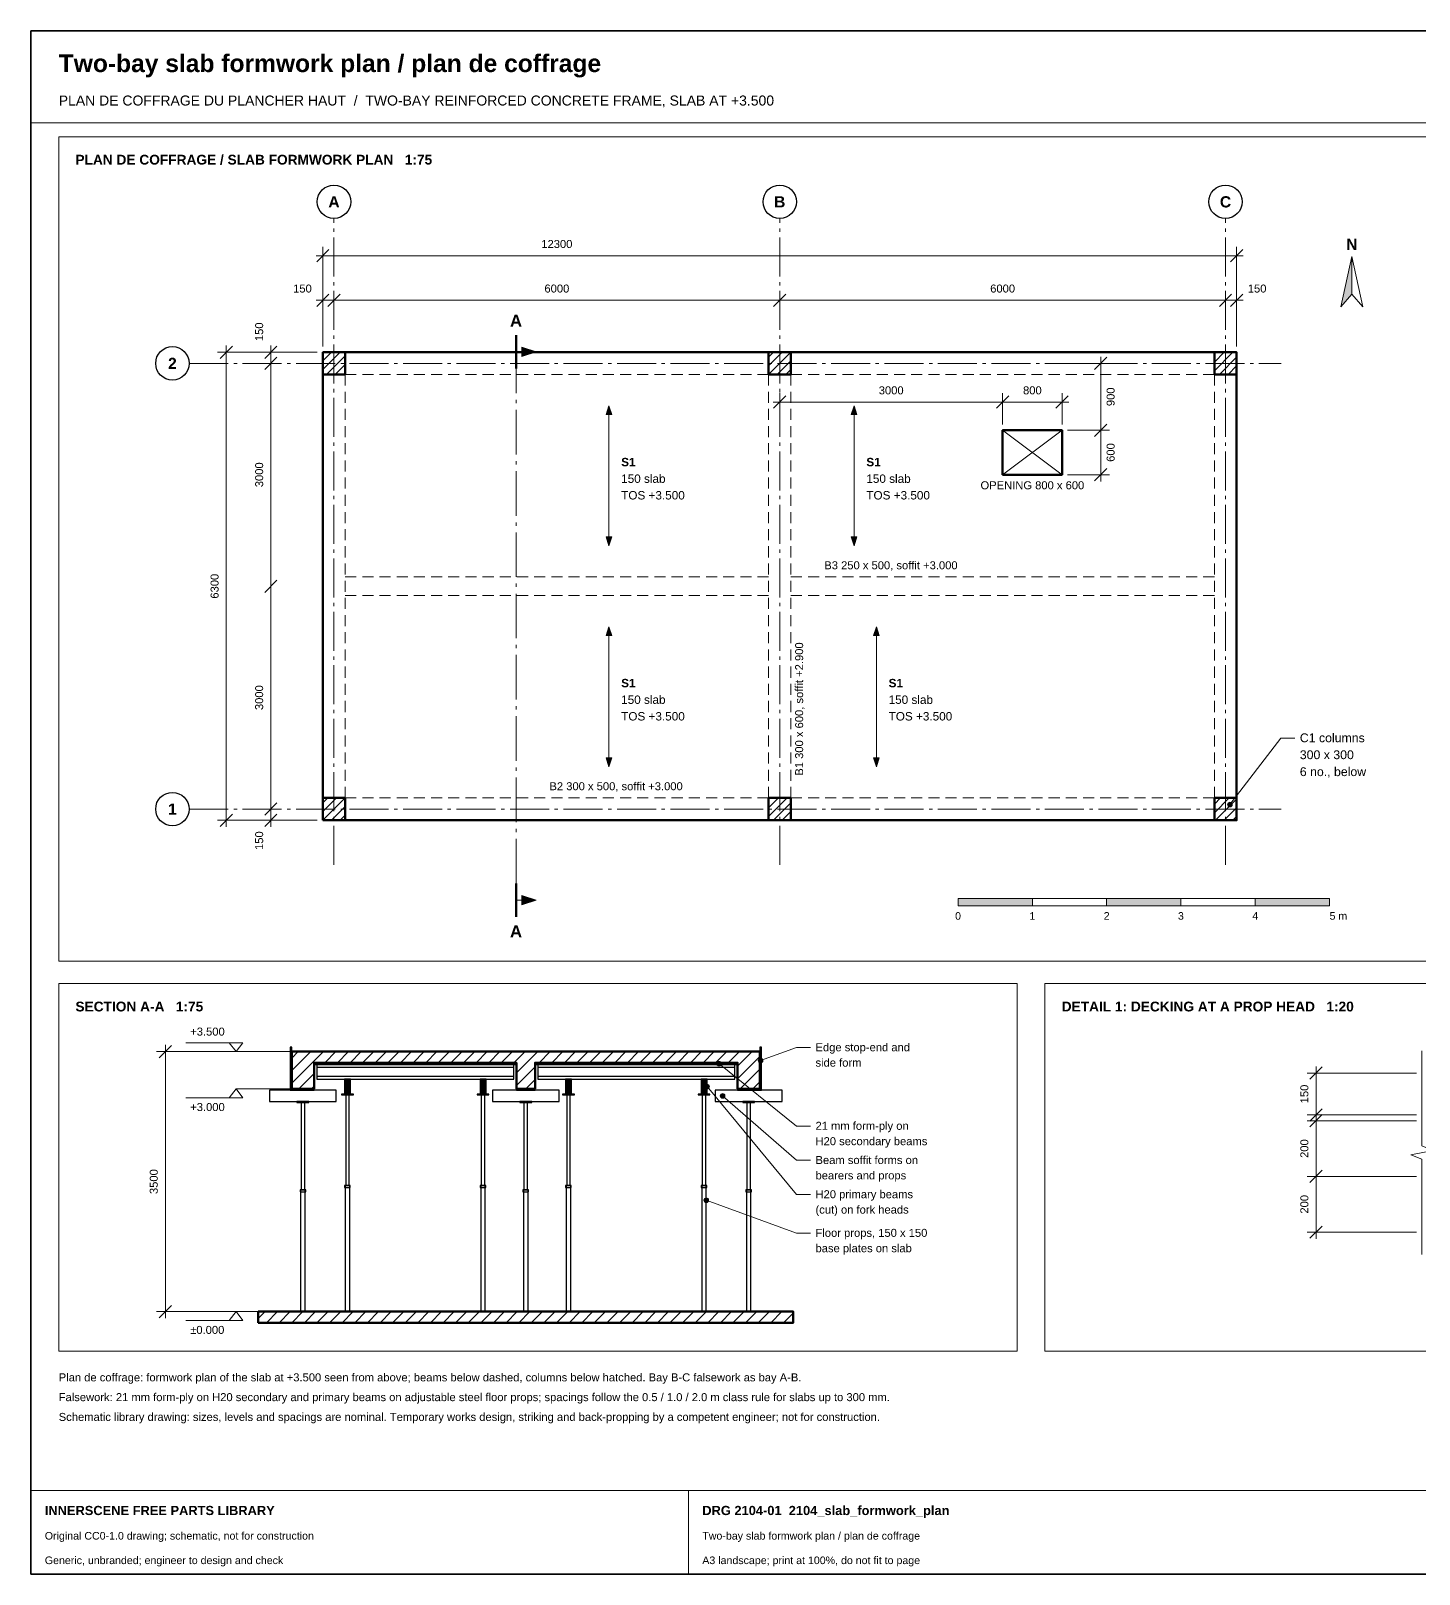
# Paper-space layout 'Layout1' of a CAD drawing. Header units: millimetres. Extents: x 10 to 410, y 10 to 287.
# Drawn here: x 10 to 259.2, y 10 to 287 of the extents above; entities that cross this region are included whole.
import ezdxf
from ezdxf.enums import TextEntityAlignment as Align

# ---------------------------------------------------------------- set-up
doc = ezdxf.new("R2010")
doc.units = ezdxf.units.MM
for name, color, linetype, lineweight, true_color in [('A-BORDER', 7, 'Continuous', 18, 0x6f8794), ('A-DIMS', 7, 'Continuous', 15, 0x46606d), ('A-TEXT', 7, 'Continuous', 15, 0x1b2a33), ('S-CONC', 7, 'Continuous', 50, 0x1f2d36), ('S-CONC-BYD', 7, 'Continuous', 18, 0x5b6b74), ('S-FORM', 7, 'Continuous', 25, 0x8a5a2e), ('S-GRID', 7, 'Continuous', 13, 0x6f8a93), ('S-HATCH', 7, 'Continuous', 9, 0x9aa5aa), ('S-HIDDEN', 7, 'Continuous', 18, 0x5b6b74), ('S-PROP', 7, 'Continuous', 25, 0x2e5a75)]:
    doc.layers.add(name, color=color, linetype=linetype, lineweight=lineweight, true_color=true_color)
doc.styles.add('STR_BOLD', font='arialbd.ttf')
doc.styles.add('STR_REGULAR', font='arial.ttf')

psp = doc.layouts.get("Layout1")

# ---------------------------------------------------------------- hatches: boundary and pattern name
at = {"layer": 'A-DIMS'}
for points in [[(247.07, 246.48), (245.09, 237.48), (247.07, 239.73)], [(100.71, 229.38), (98.11, 230.22), (98.11, 228.55)], [(113.74, 219.72), (113.22, 218.12), (114.25, 218.12)], [(157.74, 219.72), (157.22, 218.12), (158.25, 218.12)], [(113.74, 194.58), (114.25, 196.18), (113.22, 196.18)], [(157.74, 194.58), (158.25, 196.18), (157.22, 196.18)], [(113.74, 180.05), (113.22, 178.45), (114.25, 178.45)], [(161.74, 180.05), (161.22, 178.45), (162.25, 178.45)], [(113.74, 154.92), (114.25, 156.52), (113.22, 156.52)], [(161.74, 154.92), (162.25, 156.52), (161.22, 156.52)], [(100.71, 130.98), (98.11, 131.82), (98.11, 130.15)], [(176.4, 129.98), (189.74, 129.98), (189.74, 131.28), (176.4, 131.28)], [(203.07, 129.98), (216.4, 129.98), (216.4, 131.28), (203.07, 131.28)], [(229.74, 129.98), (243.07, 129.98), (243.07, 131.28), (229.74, 131.28)]]:
    psp.add_hatch(color=256, dxfattribs=at).paths.add_polyline_path(points)
h = psp.add_hatch(color=256, dxfattribs=at)
edge = h.paths.add_edge_path()
edge.add_arc((225.2, 148.12), 0.42, 0, 360)
h = psp.add_hatch(color=256, dxfattribs=at)
edge = h.paths.add_edge_path()
edge.add_arc((140.96, 102.18), 0.42, 0, 360)
h = psp.add_hatch(color=256, dxfattribs=at)
edge = h.paths.add_edge_path()
edge.add_arc((133.49, 101.64), 0.42, 0, 360)
h = psp.add_hatch(color=256, dxfattribs=at)
edge = h.paths.add_edge_path()
edge.add_arc((131.35, 97.5), 0.42, 0, 360)
h = psp.add_hatch(color=256, dxfattribs=at)
edge = h.paths.add_edge_path()
edge.add_arc((134.15, 95.84), 0.42, 0, 360)
h = psp.add_hatch(color=256, dxfattribs=at)
edge = h.paths.add_edge_path()
edge.add_arc((131.22, 77.12), 0.42, 0, 360)
at = {"layer": 'S-FORM'}
for points in [[(66.28, 96.17), (67.35, 96.17), (67.35, 98.84), (66.28, 98.84)], [(90.62, 96.17), (91.69, 96.17), (91.69, 98.84), (90.62, 98.84)], [(105.95, 96.17), (107.02, 96.17), (107.02, 98.84), (105.95, 98.84)], [(130.28, 96.17), (131.35, 96.17), (131.35, 98.84), (130.28, 98.84)]]:
    psp.add_hatch(color=256, dxfattribs=at).paths.add_polyline_path(points)

# ---------------------------------------------------------------- linework, layer by layer
at = {"layer": 'A-BORDER'}
for p, q in [((10, 270.5), (410, 270.5)), ((10, 25), (410, 25)), ((128, 10), (128, 25))]:
    psp.add_line(p, q, dxfattribs=at)
at = {"layer": 'A-BORDER', "lineweight": 35}
psp.add_lwpolyline([(10, 10), (410, 10), (410, 287), (10, 287)], close=True, dxfattribs=at)
at = {"layer": 'A-BORDER'}
for points in [[(15, 120), (267, 120), (267, 268), (15, 268)], [(15, 50), (187, 50), (187, 116), (15, 116)], [(192, 50), (405, 50), (405, 116), (192, 116)]]:
    psp.add_lwpolyline(points, close=True, dxfattribs=at)
at = {"layer": 'A-DIMS'}
for p, q in [((61.2, 246.65), (227.6, 246.65)), ((62.4, 230.32), (62.4, 248.25)), ((226.4, 230.32), (226.4, 248.25)), ((61.2, 238.65), (65.6, 238.65)), ((63.2, 238.65), (145.6, 238.65)), ((143.2, 238.65), (225.6, 238.65)), ((223.2, 238.65), (227.6, 238.65)), ((45.07, 144.12), (45.07, 230.52)), ((53.07, 226.12), (53.07, 230.52)), ((61.4, 229.32), (43.47, 229.32)), ((53.07, 186.12), (53.07, 228.52)), ((97.07, 229.38), (100.71, 229.38)), ((196.07, 227.32), (203.6, 227.32)), ((202, 214.12), (202, 228.52)), ((97.07, 221.98), (97.07, 226.38)), ((144.4, 216.32), (144.4, 221.98)), ((184.4, 216.32), (184.4, 221.98)), ((184.4, 216.32), (184.4, 221.98)), ((195.07, 216.32), (195.07, 221.98)), ((97.07, 220.18), (97.07, 220.78)), ((97.07, 210.98), (97.07, 218.98)), ((113.74, 194.58), (113.74, 219.72)), ((143.2, 220.38), (185.6, 220.38)), ((157.74, 194.58), (157.74, 219.72)), ((183.2, 220.38), (196.27, 220.38)), ((202, 206.12), (202, 216.52)), ((196.07, 215.32), (203.6, 215.32)), ((196.07, 215.32), (203.6, 215.32)), ((97.07, 209.18), (97.07, 209.78)), ((97.07, 199.98), (97.07, 207.98)), ((196.07, 207.32), (203.6, 207.32)), ((97.07, 198.18), (97.07, 198.78)), ((97.07, 188.98), (97.07, 196.98)), ((53.07, 146.12), (53.07, 188.52)), ((97.07, 187.18), (97.07, 187.78)), ((97.07, 177.98), (97.07, 185.98)), ((113.74, 154.92), (113.74, 180.05)), ((161.74, 154.92), (161.74, 180.05)), ((97.07, 176.18), (97.07, 176.78)), ((97.07, 166.98), (97.07, 174.98)), ((97.07, 165.18), (97.07, 165.78)), ((97.07, 155.98), (97.07, 163.98)), ((97.07, 154.18), (97.07, 154.78)), ((97.07, 144.98), (97.07, 152.98)), ((53.07, 144.12), (53.07, 148.52)), ((61.4, 145.32), (43.47, 145.32)), ((97.07, 143.18), (97.07, 143.78)), ((97.07, 133.98), (97.07, 141.98)), ((97.07, 130.98), (100.71, 130.98)), ((48.07, 105.38), (37.8, 105.38)), ((55.82, 103.78), (32.55, 103.78)), ((34.15, 55.92), (34.15, 104.98)), ((56.54, 103.78), (46.82, 103.78)), ((258.65, 99.93), (239.05, 99.93)), ((240.65, 91.23), (240.65, 101.13)), ((56.54, 97.12), (46.82, 97.12)), ((48.07, 95.52), (37.8, 95.52)), ((258.65, 92.43), (239.05, 92.43)), ((240.65, 80.18), (240.65, 92.58)), ((258.65, 91.38), (239.05, 91.38)), ((258.65, 81.38), (239.05, 81.38)), ((258.65, 81.38), (239.05, 81.38)), ((240.65, 70.18), (240.65, 82.58)), ((258.65, 71.38), (239.05, 71.38)), ((49.82, 57.12), (32.55, 57.12)), ((48.07, 55.52), (37.8, 55.52)), ((50.82, 57.12), (46.82, 57.12))]:
    psp.add_line(p, q, dxfattribs=at)
at = {"layer": 'A-DIMS', "lineweight": 30}
for p, q in [((61.3, 245.55), (63.5, 247.75)), ((225.3, 245.55), (227.5, 247.75)), ((61.3, 237.55), (63.5, 239.75)), ((63.3, 237.55), (65.5, 239.75)), ((63.3, 237.55), (65.5, 239.75)), ((143.3, 237.55), (145.5, 239.75)), ((143.3, 237.55), (145.5, 239.75)), ((223.3, 237.55), (225.5, 239.75)), ((223.3, 237.55), (225.5, 239.75)), ((225.3, 237.55), (227.5, 239.75)), ((43.97, 228.22), (46.17, 230.42)), ((51.97, 228.22), (54.17, 230.42)), ((51.97, 226.22), (54.17, 228.42)), ((51.97, 226.22), (54.17, 228.42)), ((200.9, 226.22), (203.1, 228.42)), ((143.3, 219.28), (145.5, 221.48)), ((183.3, 219.28), (185.5, 221.48)), ((183.3, 219.28), (185.5, 221.48)), ((193.97, 219.28), (196.17, 221.48)), ((200.9, 214.22), (203.1, 216.42)), ((200.9, 214.22), (203.1, 216.42)), ((200.9, 206.22), (203.1, 208.42)), ((51.97, 186.22), (54.17, 188.42)), ((51.97, 186.22), (54.17, 188.42)), ((51.97, 146.22), (54.17, 148.42)), ((51.97, 146.22), (54.17, 148.42)), ((43.97, 144.22), (46.17, 146.42)), ((51.97, 144.22), (54.17, 146.42)), ((33.05, 102.68), (35.25, 104.88)), ((239.55, 98.83), (241.75, 101.03)), ((239.55, 91.33), (241.75, 93.53)), ((239.55, 90.28), (241.75, 92.48)), ((239.55, 80.28), (241.75, 82.48)), ((239.55, 80.28), (241.75, 82.48)), ((239.55, 70.28), (241.75, 72.48)), ((33.05, 56.02), (35.25, 58.22))]:
    psp.add_line(p, q, dxfattribs=at)
at = {"layer": 'A-DIMS', "lineweight": 50}
for p, q in [((97.07, 232.38), (97.07, 226.38)), ((97.07, 127.98), (97.07, 133.98))]:
    psp.add_line(p, q, dxfattribs=at)
at = {"layer": 'A-DIMS'}
for points in [[(247.07, 246.48), (245.09, 237.48), (247.07, 239.73)], [(247.07, 246.48), (249.05, 237.48), (247.07, 239.73)], [(100.71, 229.38), (98.11, 230.22), (98.11, 228.55)], [(113.74, 219.72), (113.22, 218.12), (114.25, 218.12)], [(157.74, 219.72), (157.22, 218.12), (158.25, 218.12)], [(113.74, 194.58), (114.25, 196.18), (113.22, 196.18)], [(157.74, 194.58), (158.25, 196.18), (157.22, 196.18)], [(113.74, 180.05), (113.22, 178.45), (114.25, 178.45)], [(161.74, 180.05), (161.22, 178.45), (162.25, 178.45)], [(113.74, 154.92), (114.25, 156.52), (113.22, 156.52)], [(161.74, 154.92), (162.25, 156.52), (161.22, 156.52)], [(100.71, 130.98), (98.11, 131.82), (98.11, 130.15)], [(176.4, 129.98), (189.74, 129.98), (189.74, 131.28), (176.4, 131.28)], [(189.74, 129.98), (203.07, 129.98), (203.07, 131.28), (189.74, 131.28)], [(203.07, 129.98), (216.4, 129.98), (216.4, 131.28), (203.07, 131.28)], [(216.4, 129.98), (229.74, 129.98), (229.74, 131.28), (216.4, 131.28)], [(229.74, 129.98), (243.07, 129.98), (243.07, 131.28), (229.74, 131.28)], [(46.82, 103.78), (45.57, 105.38), (48.07, 105.38)], [(46.82, 97.12), (45.57, 95.52), (48.07, 95.52)], [(46.82, 57.12), (45.57, 55.52), (48.07, 55.52)]]:
    psp.add_lwpolyline(points, close=True, dxfattribs=at)
for points in [[(236.84, 160.06), (234.34, 160.06), (225.2, 148.12)], [(149.92, 104.53), (147.42, 104.53), (140.96, 102.18)], [(259.65, 67.38), (259.65, 84.46), (257.65, 85.26), (261.65, 86.06), (259.65, 86.86), (259.65, 103.93)], [(149.92, 90.43), (147.42, 90.43), (133.49, 101.64)], [(149.92, 78.15), (147.42, 78.15), (131.35, 97.5)], [(149.92, 84.29), (147.42, 84.29), (134.15, 95.84)], [(149.92, 71.22), (147.42, 71.22), (131.22, 77.12)]]:
    psp.add_lwpolyline(points, dxfattribs=at)
for centre in [(225.2, 148.12), (140.96, 102.18), (133.49, 101.64), (131.35, 97.5), (134.15, 95.84), (131.22, 77.12)]:
    psp.add_circle(centre, 0.42, dxfattribs=at)
at = {"layer": 'S-CONC'}
for points in [[(62.4, 145.32), (226.4, 145.32), (226.4, 229.32), (62.4, 229.32)], [(62.4, 225.32), (66.4, 225.32), (66.4, 229.32), (62.4, 229.32)], [(142.4, 225.32), (146.4, 225.32), (146.4, 229.32), (142.4, 229.32)], [(222.4, 225.32), (226.4, 225.32), (226.4, 229.32), (222.4, 229.32)], [(184.4, 207.32), (195.07, 207.32), (195.07, 215.32), (184.4, 215.32)], [(62.4, 145.32), (66.4, 145.32), (66.4, 149.32), (62.4, 149.32)], [(142.4, 145.32), (146.4, 145.32), (146.4, 149.32), (142.4, 149.32)], [(222.4, 145.32), (226.4, 145.32), (226.4, 149.32), (222.4, 149.32)], [(56.82, 97.12), (60.82, 97.12), (60.82, 101.78), (97.15, 101.78), (97.15, 97.12), (100.48, 97.12), (100.48, 101.78), (136.82, 101.78), (136.82, 97.12), (140.82, 97.12), (140.82, 103.78), (56.82, 103.78)], [(50.82, 55.12), (146.82, 55.12), (146.82, 57.12), (50.82, 57.12)]]:
    psp.add_lwpolyline(points, close=True, dxfattribs=at)
at = {"layer": 'S-CONC-BYD'}
for p, q in [((184.4, 207.32), (195.07, 215.32)), ((184.4, 215.32), (195.07, 207.32))]:
    psp.add_line(p, q, dxfattribs=at)
at = {"layer": 'S-FORM'}
for p, q in [((61.32, 100.97), (96.65, 100.97)), ((100.98, 100.97), (136.32, 100.97)), ((61.32, 99.37), (96.65, 99.37)), ((100.98, 99.37), (136.32, 99.37))]:
    psp.add_line(p, q, dxfattribs=at)
for points in [[(56.54, 96.84), (56.82, 96.84), (56.82, 104.58), (56.54, 104.58)], [(140.82, 96.84), (141.1, 96.84), (141.1, 104.58), (140.82, 104.58)], [(60.82, 101.5), (97.15, 101.5), (97.15, 101.78), (60.82, 101.78)], [(61.32, 98.84), (96.65, 98.84), (96.65, 101.5), (61.32, 101.5)], [(100.48, 101.5), (136.82, 101.5), (136.82, 101.78), (100.48, 101.78)], [(100.98, 98.84), (136.32, 98.84), (136.32, 101.5), (100.98, 101.5)], [(56.82, 96.84), (60.82, 96.84), (60.82, 97.12), (56.82, 97.12)], [(66.28, 96.17), (67.35, 96.17), (67.35, 98.84), (66.28, 98.84)], [(90.62, 96.17), (91.69, 96.17), (91.69, 98.84), (90.62, 98.84)], [(97.15, 96.84), (100.48, 96.84), (100.48, 97.12), (97.15, 97.12)], [(105.95, 96.17), (107.02, 96.17), (107.02, 98.84), (105.95, 98.84)], [(130.28, 96.17), (131.35, 96.17), (131.35, 98.84), (130.28, 98.84)], [(136.82, 96.84), (140.82, 96.84), (140.82, 97.12), (136.82, 97.12)], [(52.82, 94.84), (64.82, 94.84), (64.82, 96.84), (52.82, 96.84)], [(92.82, 94.84), (104.82, 94.84), (104.82, 96.84), (92.82, 96.84)], [(132.82, 94.84), (144.82, 94.84), (144.82, 96.84), (132.82, 96.84)]]:
    psp.add_lwpolyline(points, close=True, dxfattribs=at)
at = {"layer": 'S-GRID'}
for p, q in [((64.4, 252.52), (64.4, 253.32)), ((144.4, 252.52), (144.4, 253.32)), ((224.4, 252.52), (224.4, 253.32)), ((64.4, 250.92), (64.4, 251.52)), ((64.4, 242.92), (64.4, 249.92)), ((144.4, 250.92), (144.4, 251.52)), ((144.4, 242.92), (144.4, 249.92)), ((224.4, 250.92), (224.4, 251.52)), ((224.4, 242.92), (224.4, 249.92)), ((64.4, 241.32), (64.4, 241.92)), ((144.4, 241.32), (144.4, 241.92)), ((224.4, 241.32), (224.4, 241.92)), ((64.4, 233.32), (64.4, 240.32)), ((144.4, 233.32), (144.4, 240.32)), ((224.4, 233.32), (224.4, 240.32)), ((64.4, 231.72), (64.4, 232.32)), ((64.4, 223.72), (64.4, 230.72)), ((144.4, 231.72), (144.4, 232.32)), ((144.4, 223.72), (144.4, 230.72)), ((224.4, 231.72), (224.4, 232.32)), ((224.4, 223.72), (224.4, 230.72)), ((38.4, 227.32), (45.4, 227.32)), ((46.4, 227.32), (47, 227.32)), ((48, 227.32), (55, 227.32)), ((56, 227.32), (56.6, 227.32)), ((57.6, 227.32), (64.6, 227.32)), ((65.6, 227.32), (66.2, 227.32)), ((67.2, 227.32), (74.2, 227.32)), ((75.2, 227.32), (75.8, 227.32)), ((76.8, 227.32), (83.8, 227.32)), ((84.8, 227.32), (85.4, 227.32)), ((86.4, 227.32), (93.4, 227.32)), ((94.4, 227.32), (95, 227.32)), ((96, 227.32), (103, 227.32)), ((104, 227.32), (104.6, 227.32)), ((105.6, 227.32), (112.6, 227.32)), ((113.6, 227.32), (114.2, 227.32)), ((115.2, 227.32), (122.2, 227.32)), ((123.2, 227.32), (123.8, 227.32)), ((124.8, 227.32), (131.8, 227.32)), ((132.8, 227.32), (133.4, 227.32)), ((134.4, 227.32), (141.4, 227.32)), ((142.4, 227.32), (143, 227.32)), ((144, 227.32), (151, 227.32)), ((152, 227.32), (152.6, 227.32)), ((153.6, 227.32), (160.6, 227.32)), ((161.6, 227.32), (162.2, 227.32)), ((163.2, 227.32), (170.2, 227.32)), ((171.2, 227.32), (171.8, 227.32)), ((172.8, 227.32), (179.8, 227.32)), ((180.8, 227.32), (181.4, 227.32)), ((182.4, 227.32), (189.4, 227.32)), ((190.4, 227.32), (191, 227.32)), ((192, 227.32), (199, 227.32)), ((200, 227.32), (200.6, 227.32)), ((201.6, 227.32), (208.6, 227.32)), ((209.6, 227.32), (210.2, 227.32)), ((211.2, 227.32), (218.2, 227.32)), ((219.2, 227.32), (219.8, 227.32)), ((220.8, 227.32), (227.8, 227.32)), ((228.8, 227.32), (229.4, 227.32)), ((230.4, 227.32), (234.4, 227.32)), ((64.4, 222.12), (64.4, 222.72)), ((144.4, 222.12), (144.4, 222.72)), ((224.4, 222.12), (224.4, 222.72)), ((64.4, 214.12), (64.4, 221.12)), ((144.4, 214.12), (144.4, 221.12)), ((224.4, 214.12), (224.4, 221.12)), ((64.4, 212.52), (64.4, 213.12)), ((64.4, 204.52), (64.4, 211.52)), ((144.4, 212.52), (144.4, 213.12)), ((144.4, 204.52), (144.4, 211.52)), ((224.4, 212.52), (224.4, 213.12)), ((224.4, 204.52), (224.4, 211.52)), ((64.4, 202.92), (64.4, 203.52)), ((144.4, 202.92), (144.4, 203.52)), ((224.4, 202.92), (224.4, 203.52)), ((64.4, 194.92), (64.4, 201.92)), ((144.4, 194.92), (144.4, 201.92)), ((224.4, 194.92), (224.4, 201.92)), ((64.4, 193.32), (64.4, 193.92)), ((144.4, 193.32), (144.4, 193.92)), ((224.4, 193.32), (224.4, 193.92)), ((64.4, 185.32), (64.4, 192.32)), ((144.4, 185.32), (144.4, 192.32)), ((224.4, 185.32), (224.4, 192.32)), ((64.4, 183.72), (64.4, 184.32)), ((144.4, 183.72), (144.4, 184.32)), ((224.4, 183.72), (224.4, 184.32)), ((64.4, 175.72), (64.4, 182.72)), ((144.4, 175.72), (144.4, 182.72)), ((224.4, 175.72), (224.4, 182.72)), ((64.4, 174.12), (64.4, 174.72)), ((144.4, 174.12), (144.4, 174.72)), ((224.4, 174.12), (224.4, 174.72)), ((64.4, 166.12), (64.4, 173.12)), ((144.4, 166.12), (144.4, 173.12)), ((224.4, 166.12), (224.4, 173.12)), ((64.4, 164.52), (64.4, 165.12)), ((64.4, 156.52), (64.4, 163.52)), ((144.4, 164.52), (144.4, 165.12)), ((144.4, 156.52), (144.4, 163.52)), ((224.4, 164.52), (224.4, 165.12)), ((224.4, 156.52), (224.4, 163.52)), ((64.4, 154.92), (64.4, 155.52)), ((144.4, 154.92), (144.4, 155.52)), ((224.4, 154.92), (224.4, 155.52)), ((64.4, 146.92), (64.4, 153.92)), ((144.4, 146.92), (144.4, 153.92)), ((224.4, 146.92), (224.4, 153.92)), ((38.4, 147.32), (45.4, 147.32)), ((46.4, 147.32), (47, 147.32)), ((48, 147.32), (55, 147.32)), ((56, 147.32), (56.6, 147.32)), ((57.6, 147.32), (64.6, 147.32)), ((65.6, 147.32), (66.2, 147.32)), ((67.2, 147.32), (74.2, 147.32)), ((75.2, 147.32), (75.8, 147.32)), ((76.8, 147.32), (83.8, 147.32)), ((84.8, 147.32), (85.4, 147.32)), ((86.4, 147.32), (93.4, 147.32)), ((94.4, 147.32), (95, 147.32)), ((96, 147.32), (103, 147.32)), ((104, 147.32), (104.6, 147.32)), ((105.6, 147.32), (112.6, 147.32)), ((113.6, 147.32), (114.2, 147.32)), ((115.2, 147.32), (122.2, 147.32)), ((123.2, 147.32), (123.8, 147.32)), ((124.8, 147.32), (131.8, 147.32)), ((132.8, 147.32), (133.4, 147.32)), ((134.4, 147.32), (141.4, 147.32)), ((142.4, 147.32), (143, 147.32)), ((144, 147.32), (151, 147.32)), ((152, 147.32), (152.6, 147.32)), ((153.6, 147.32), (160.6, 147.32)), ((161.6, 147.32), (162.2, 147.32)), ((163.2, 147.32), (170.2, 147.32)), ((171.2, 147.32), (171.8, 147.32)), ((172.8, 147.32), (179.8, 147.32)), ((180.8, 147.32), (181.4, 147.32)), ((182.4, 147.32), (189.4, 147.32)), ((190.4, 147.32), (191, 147.32)), ((192, 147.32), (199, 147.32)), ((200, 147.32), (200.6, 147.32)), ((201.6, 147.32), (208.6, 147.32)), ((209.6, 147.32), (210.2, 147.32)), ((211.2, 147.32), (218.2, 147.32)), ((219.2, 147.32), (219.8, 147.32)), ((220.8, 147.32), (227.8, 147.32)), ((228.8, 147.32), (229.4, 147.32)), ((230.4, 147.32), (234.4, 147.32)), ((64.4, 145.32), (64.4, 145.92)), ((64.4, 137.32), (64.4, 144.32)), ((144.4, 145.32), (144.4, 145.92)), ((144.4, 137.32), (144.4, 144.32)), ((224.4, 145.32), (224.4, 145.92)), ((224.4, 137.32), (224.4, 144.32))]:
    psp.add_line(p, q, dxfattribs=at)
at = {"layer": 'S-GRID', "lineweight": 25}
for centre in [(64.4, 256.32), (144.4, 256.32), (224.4, 256.32), (35.4, 227.32), (35.4, 147.32)]:
    psp.add_circle(centre, 3, dxfattribs=at)
at = {"layer": 'S-HATCH'}
for p, q in [((62.4, 226.21), (65.51, 229.32)), ((62.4, 227.77), (63.95, 229.32)), ((63.06, 225.32), (66.4, 228.65)), ((142.4, 225.32), (146.4, 229.32)), ((142.4, 226.87), (144.85, 229.32)), ((142.4, 228.43), (143.29, 229.32)), ((143.96, 225.32), (146.4, 227.76)), ((222.4, 225.98), (225.74, 229.32)), ((222.4, 227.53), (224.18, 229.32)), ((222.4, 229.09), (222.63, 229.32)), ((223.3, 225.32), (226.4, 228.42)), ((64.62, 225.32), (66.4, 227.1)), ((66.18, 225.32), (66.4, 225.54)), ((145.51, 225.32), (146.4, 226.21)), ((224.85, 225.32), (226.4, 226.87)), ((62.4, 145.32), (66.4, 149.32)), ((62.4, 146.87), (64.85, 149.32)), ((62.4, 148.43), (63.29, 149.32)), ((63.96, 145.32), (66.4, 147.76)), ((142.4, 145.98), (145.74, 149.32)), ((142.4, 147.53), (144.18, 149.32)), ((142.4, 149.09), (142.63, 149.32)), ((143.3, 145.32), (146.4, 148.42)), ((144.85, 145.32), (146.4, 146.87)), ((222.4, 146.64), (225.08, 149.32)), ((222.4, 148.2), (223.52, 149.32)), ((222.63, 145.32), (226.4, 149.09)), ((224.19, 145.32), (226.4, 147.53)), ((65.51, 145.32), (66.4, 146.21)), ((225.74, 145.32), (226.4, 145.98)), ((56.82, 98.11), (62.49, 103.78)), ((56.82, 100.37), (60.23, 103.78)), ((56.82, 102.63), (57.97, 103.78)), ((62.76, 101.78), (64.76, 103.78)), ((65.02, 101.78), (67.02, 103.78)), ((67.28, 101.78), (69.28, 103.78)), ((69.54, 101.78), (71.54, 103.78)), ((71.81, 101.78), (73.81, 103.78)), ((74.07, 101.78), (76.07, 103.78)), ((76.33, 101.78), (78.33, 103.78)), ((78.59, 101.78), (80.59, 103.78)), ((80.86, 101.78), (82.86, 103.78)), ((83.12, 101.78), (85.12, 103.78)), ((85.38, 101.78), (87.38, 103.78)), ((87.65, 101.78), (89.65, 103.78)), ((89.91, 101.78), (91.91, 103.78)), ((92.17, 101.78), (94.17, 103.78)), ((94.43, 101.78), (96.43, 103.78)), ((96.7, 101.78), (98.7, 103.78)), ((97.15, 99.98), (100.96, 103.78)), ((101.22, 101.78), (103.22, 103.78)), ((103.48, 101.78), (105.48, 103.78)), ((105.75, 101.78), (107.75, 103.78)), ((108.01, 101.78), (110.01, 103.78)), ((110.27, 101.78), (112.27, 103.78)), ((112.54, 101.78), (114.54, 103.78)), ((114.8, 101.78), (116.8, 103.78)), ((117.06, 101.78), (119.06, 103.78)), ((119.32, 101.78), (121.32, 103.78)), ((121.59, 101.78), (123.59, 103.78)), ((123.85, 101.78), (125.85, 103.78)), ((126.11, 101.78), (128.11, 103.78)), ((128.38, 101.78), (130.38, 103.78)), ((130.64, 101.78), (132.64, 103.78)), ((132.9, 101.78), (134.9, 103.78)), ((135.16, 101.78), (137.16, 103.78)), ((136.82, 101.18), (139.43, 103.78)), ((136.82, 98.91), (140.82, 102.91)), ((58.09, 97.12), (60.82, 99.85)), ((97.15, 97.71), (100.48, 101.05)), ((137.28, 97.12), (140.82, 100.65)), ((60.35, 97.12), (60.82, 97.58)), ((98.82, 97.12), (100.48, 98.78)), ((139.55, 97.12), (140.82, 98.39)), ((50.82, 55.9), (52.03, 57.12)), ((52.29, 55.12), (54.29, 57.12)), ((54.56, 55.12), (56.56, 57.12)), ((56.82, 55.12), (58.82, 57.12)), ((59.08, 55.12), (61.08, 57.12)), ((61.34, 55.12), (63.34, 57.12)), ((63.61, 55.12), (65.61, 57.12)), ((65.87, 55.12), (67.87, 57.12)), ((68.13, 55.12), (70.13, 57.12)), ((70.39, 55.12), (72.39, 57.12)), ((72.66, 55.12), (74.66, 57.12)), ((74.92, 55.12), (76.92, 57.12)), ((77.18, 55.12), (79.18, 57.12)), ((79.45, 55.12), (81.45, 57.12)), ((81.71, 55.12), (83.71, 57.12)), ((83.97, 55.12), (85.97, 57.12)), ((86.23, 55.12), (88.23, 57.12)), ((88.5, 55.12), (90.5, 57.12)), ((90.76, 55.12), (92.76, 57.12)), ((93.02, 55.12), (95.02, 57.12)), ((95.28, 55.12), (97.28, 57.12)), ((97.55, 55.12), (99.55, 57.12)), ((99.81, 55.12), (101.81, 57.12)), ((102.07, 55.12), (104.07, 57.12)), ((104.34, 55.12), (106.34, 57.12)), ((106.6, 55.12), (108.6, 57.12)), ((108.86, 55.12), (110.86, 57.12)), ((111.12, 55.12), (113.12, 57.12)), ((113.39, 55.12), (115.39, 57.12)), ((115.65, 55.12), (117.65, 57.12)), ((117.91, 55.12), (119.91, 57.12)), ((120.18, 55.12), (122.18, 57.12)), ((122.44, 55.12), (124.44, 57.12)), ((124.7, 55.12), (126.7, 57.12)), ((126.96, 55.12), (128.96, 57.12)), ((129.23, 55.12), (131.23, 57.12)), ((131.49, 55.12), (133.49, 57.12)), ((133.75, 55.12), (135.75, 57.12)), ((136.01, 55.12), (138.01, 57.12)), ((138.28, 55.12), (140.28, 57.12)), ((140.54, 55.12), (142.54, 57.12)), ((142.8, 55.12), (144.8, 57.12)), ((145.07, 55.12), (146.82, 56.87))]:
    psp.add_line(p, q, dxfattribs=at)
at = {"layer": 'S-HIDDEN'}
for p, q in [((66.4, 223.33), (66.4, 225.32)), ((66.4, 225.32), (68.39, 225.32)), ((69.49, 225.32), (71.47, 225.32)), ((72.57, 225.32), (74.55, 225.32)), ((75.65, 225.32), (77.64, 225.32)), ((78.74, 225.32), (80.72, 225.32)), ((81.82, 225.32), (83.81, 225.32)), ((84.91, 225.32), (86.89, 225.32)), ((87.99, 225.32), (89.97, 225.32)), ((91.07, 225.32), (93.06, 225.32)), ((94.16, 225.32), (96.14, 225.32)), ((97.24, 225.32), (99.23, 225.32)), ((100.33, 225.32), (102.31, 225.32)), ((103.41, 225.32), (105.39, 225.32)), ((106.49, 225.32), (108.48, 225.32)), ((109.58, 225.32), (111.56, 225.32)), ((112.66, 225.32), (114.65, 225.32)), ((115.75, 225.32), (117.73, 225.32)), ((118.83, 225.32), (120.81, 225.32)), ((121.91, 225.32), (123.9, 225.32)), ((125, 225.32), (126.98, 225.32)), ((128.08, 225.32), (130.07, 225.32)), ((131.17, 225.32), (133.15, 225.32)), ((134.25, 225.32), (136.23, 225.32)), ((137.33, 225.32), (139.32, 225.32)), ((140.42, 225.32), (142.4, 225.32)), ((142.4, 223.33), (142.4, 225.32)), ((146.4, 223.33), (146.4, 225.32)), ((146.4, 225.32), (148.39, 225.32)), ((149.49, 225.32), (151.47, 225.32)), ((152.57, 225.32), (154.55, 225.32)), ((155.65, 225.32), (157.64, 225.32)), ((158.74, 225.32), (160.72, 225.32)), ((161.82, 225.32), (163.81, 225.32)), ((164.91, 225.32), (166.89, 225.32)), ((167.99, 225.32), (169.97, 225.32)), ((171.07, 225.32), (173.06, 225.32)), ((174.16, 225.32), (176.14, 225.32)), ((177.24, 225.32), (179.23, 225.32)), ((180.33, 225.32), (182.31, 225.32)), ((183.41, 225.32), (185.39, 225.32)), ((186.49, 225.32), (188.48, 225.32)), ((189.58, 225.32), (191.56, 225.32)), ((192.66, 225.32), (194.65, 225.32)), ((195.75, 225.32), (197.73, 225.32)), ((198.83, 225.32), (200.81, 225.32)), ((201.91, 225.32), (203.9, 225.32)), ((205, 225.32), (206.98, 225.32)), ((208.08, 225.32), (210.07, 225.32)), ((211.17, 225.32), (213.15, 225.32)), ((214.25, 225.32), (216.23, 225.32)), ((217.33, 225.32), (219.32, 225.32)), ((220.42, 225.32), (222.4, 225.32)), ((222.4, 223.33), (222.4, 225.32)), ((66.4, 220.25), (66.4, 222.23)), ((142.4, 220.25), (142.4, 222.23)), ((146.4, 220.25), (146.4, 222.23)), ((222.4, 220.25), (222.4, 222.23)), ((66.4, 217.16), (66.4, 219.15)), ((142.4, 217.16), (142.4, 219.15)), ((146.4, 217.16), (146.4, 219.15)), ((222.4, 217.16), (222.4, 219.15)), ((66.4, 214.08), (66.4, 216.06)), ((142.4, 214.08), (142.4, 216.06)), ((146.4, 214.08), (146.4, 216.06)), ((222.4, 214.08), (222.4, 216.06)), ((66.4, 211), (66.4, 212.98)), ((142.4, 211), (142.4, 212.98)), ((146.4, 211), (146.4, 212.98)), ((222.4, 211), (222.4, 212.98)), ((66.4, 207.91), (66.4, 209.9)), ((142.4, 207.91), (142.4, 209.9)), ((146.4, 207.91), (146.4, 209.9)), ((222.4, 207.91), (222.4, 209.9)), ((66.4, 204.83), (66.4, 206.81)), ((142.4, 204.83), (142.4, 206.81)), ((146.4, 204.83), (146.4, 206.81)), ((222.4, 204.83), (222.4, 206.81)), ((66.4, 201.74), (66.4, 203.73)), ((142.4, 201.74), (142.4, 203.73)), ((146.4, 201.74), (146.4, 203.73)), ((222.4, 201.74), (222.4, 203.73)), ((66.4, 198.66), (66.4, 200.64)), ((142.4, 198.66), (142.4, 200.64)), ((146.4, 198.66), (146.4, 200.64)), ((222.4, 198.66), (222.4, 200.64)), ((66.4, 195.58), (66.4, 197.56)), ((142.4, 195.58), (142.4, 197.56)), ((146.4, 195.58), (146.4, 197.56)), ((222.4, 195.58), (222.4, 197.56)), ((66.4, 192.49), (66.4, 194.48)), ((142.4, 192.49), (142.4, 194.48)), ((146.4, 192.49), (146.4, 194.48)), ((222.4, 192.49), (222.4, 194.48)), ((66.4, 189.41), (66.4, 191.39)), ((142.4, 189.41), (142.4, 191.39)), ((146.4, 189.41), (146.4, 191.39)), ((222.4, 189.41), (222.4, 191.39)), ((66.4, 188.98), (68.39, 188.98)), ((69.49, 188.98), (71.47, 188.98)), ((72.57, 188.98), (74.55, 188.98)), ((75.65, 188.98), (77.64, 188.98)), ((78.74, 188.98), (80.72, 188.98)), ((81.82, 188.98), (83.81, 188.98)), ((84.91, 188.98), (86.89, 188.98)), ((87.99, 188.98), (89.97, 188.98)), ((91.07, 188.98), (93.06, 188.98)), ((94.16, 188.98), (96.14, 188.98)), ((97.24, 188.98), (99.23, 188.98)), ((100.33, 188.98), (102.31, 188.98)), ((103.41, 188.98), (105.39, 188.98)), ((106.49, 188.98), (108.48, 188.98)), ((109.58, 188.98), (111.56, 188.98)), ((112.66, 188.98), (114.65, 188.98)), ((115.75, 188.98), (117.73, 188.98)), ((118.83, 188.98), (120.81, 188.98)), ((121.91, 188.98), (123.9, 188.98)), ((125, 188.98), (126.98, 188.98)), ((128.08, 188.98), (130.07, 188.98)), ((131.17, 188.98), (133.15, 188.98)), ((134.25, 188.98), (136.23, 188.98)), ((137.33, 188.98), (139.32, 188.98)), ((140.42, 188.98), (142.4, 188.98)), ((146.4, 188.98), (148.39, 188.98)), ((149.49, 188.98), (151.47, 188.98)), ((152.57, 188.98), (154.55, 188.98)), ((155.65, 188.98), (157.64, 188.98)), ((158.74, 188.98), (160.72, 188.98)), ((161.82, 188.98), (163.81, 188.98)), ((164.91, 188.98), (166.89, 188.98)), ((167.99, 188.98), (169.97, 188.98)), ((171.07, 188.98), (173.06, 188.98)), ((174.16, 188.98), (176.14, 188.98)), ((177.24, 188.98), (179.23, 188.98)), ((180.33, 188.98), (182.31, 188.98)), ((183.41, 188.98), (185.39, 188.98)), ((186.49, 188.98), (188.48, 188.98)), ((189.58, 188.98), (191.56, 188.98)), ((192.66, 188.98), (194.65, 188.98)), ((195.75, 188.98), (197.73, 188.98)), ((198.83, 188.98), (200.81, 188.98)), ((201.91, 188.98), (203.9, 188.98)), ((205, 188.98), (206.98, 188.98)), ((208.08, 188.98), (210.07, 188.98)), ((211.17, 188.98), (213.15, 188.98)), ((214.25, 188.98), (216.23, 188.98)), ((217.33, 188.98), (219.32, 188.98)), ((220.42, 188.98), (222.4, 188.98)), ((66.4, 186.32), (66.4, 188.31)), ((66.4, 185.65), (68.39, 185.65)), ((69.49, 185.65), (71.47, 185.65)), ((72.57, 185.65), (74.55, 185.65)), ((75.65, 185.65), (77.64, 185.65)), ((78.74, 185.65), (80.72, 185.65)), ((81.82, 185.65), (83.81, 185.65)), ((84.91, 185.65), (86.89, 185.65)), ((87.99, 185.65), (89.97, 185.65)), ((91.07, 185.65), (93.06, 185.65)), ((94.16, 185.65), (96.14, 185.65)), ((97.24, 185.65), (99.23, 185.65)), ((100.33, 185.65), (102.31, 185.65)), ((103.41, 185.65), (105.39, 185.65)), ((106.49, 185.65), (108.48, 185.65)), ((109.58, 185.65), (111.56, 185.65)), ((112.66, 185.65), (114.65, 185.65)), ((115.75, 185.65), (117.73, 185.65)), ((118.83, 185.65), (120.81, 185.65)), ((121.91, 185.65), (123.9, 185.65)), ((125, 185.65), (126.98, 185.65)), ((128.08, 185.65), (130.07, 185.65)), ((131.17, 185.65), (133.15, 185.65)), ((134.25, 185.65), (136.23, 185.65)), ((137.33, 185.65), (139.32, 185.65)), ((140.42, 185.65), (142.4, 185.65)), ((142.4, 186.32), (142.4, 188.31)), ((146.4, 186.32), (146.4, 188.31)), ((146.4, 185.65), (148.39, 185.65)), ((149.49, 185.65), (151.47, 185.65)), ((152.57, 185.65), (154.55, 185.65)), ((155.65, 185.65), (157.64, 185.65)), ((158.74, 185.65), (160.72, 185.65)), ((161.82, 185.65), (163.81, 185.65)), ((164.91, 185.65), (166.89, 185.65)), ((167.99, 185.65), (169.97, 185.65)), ((171.07, 185.65), (173.06, 185.65)), ((174.16, 185.65), (176.14, 185.65)), ((177.24, 185.65), (179.23, 185.65)), ((180.33, 185.65), (182.31, 185.65)), ((183.41, 185.65), (185.39, 185.65)), ((186.49, 185.65), (188.48, 185.65)), ((189.58, 185.65), (191.56, 185.65)), ((192.66, 185.65), (194.65, 185.65)), ((195.75, 185.65), (197.73, 185.65)), ((198.83, 185.65), (200.81, 185.65)), ((201.91, 185.65), (203.9, 185.65)), ((205, 185.65), (206.98, 185.65)), ((208.08, 185.65), (210.07, 185.65)), ((211.17, 185.65), (213.15, 185.65)), ((214.25, 185.65), (216.23, 185.65)), ((217.33, 185.65), (219.32, 185.65)), ((220.42, 185.65), (222.4, 185.65)), ((222.4, 186.32), (222.4, 188.31)), ((66.4, 183.24), (66.4, 185.22)), ((142.4, 183.24), (142.4, 185.22)), ((146.4, 183.24), (146.4, 185.22)), ((222.4, 183.24), (222.4, 185.22)), ((66.4, 180.16), (66.4, 182.14)), ((142.4, 180.16), (142.4, 182.14)), ((146.4, 180.16), (146.4, 182.14)), ((222.4, 180.16), (222.4, 182.14)), ((66.4, 177.07), (66.4, 179.06)), ((142.4, 177.07), (142.4, 179.06)), ((146.4, 177.07), (146.4, 179.06)), ((222.4, 177.07), (222.4, 179.06)), ((66.4, 173.99), (66.4, 175.97)), ((142.4, 173.99), (142.4, 175.97)), ((146.4, 173.99), (146.4, 175.97)), ((222.4, 173.99), (222.4, 175.97)), ((66.4, 170.9), (66.4, 172.89)), ((142.4, 170.9), (142.4, 172.89)), ((146.4, 170.9), (146.4, 172.89)), ((222.4, 170.9), (222.4, 172.89)), ((66.4, 167.82), (66.4, 169.8)), ((142.4, 167.82), (142.4, 169.8)), ((146.4, 167.82), (146.4, 169.8)), ((222.4, 167.82), (222.4, 169.8)), ((66.4, 164.74), (66.4, 166.72)), ((142.4, 164.74), (142.4, 166.72)), ((146.4, 164.74), (146.4, 166.72)), ((222.4, 164.74), (222.4, 166.72)), ((66.4, 161.65), (66.4, 163.64)), ((142.4, 161.65), (142.4, 163.64)), ((146.4, 161.65), (146.4, 163.64)), ((222.4, 161.65), (222.4, 163.64)), ((66.4, 158.57), (66.4, 160.55)), ((142.4, 158.57), (142.4, 160.55)), ((146.4, 158.57), (146.4, 160.55)), ((222.4, 158.57), (222.4, 160.55)), ((66.4, 155.48), (66.4, 157.47)), ((142.4, 155.48), (142.4, 157.47)), ((146.4, 155.48), (146.4, 157.47)), ((222.4, 155.48), (222.4, 157.47)), ((66.4, 152.4), (66.4, 154.38)), ((142.4, 152.4), (142.4, 154.38)), ((146.4, 152.4), (146.4, 154.38)), ((222.4, 152.4), (222.4, 154.38)), ((66.4, 149.32), (66.4, 151.3)), ((142.4, 149.32), (142.4, 151.3)), ((146.4, 149.32), (146.4, 151.3)), ((222.4, 149.32), (222.4, 151.3)), ((66.4, 149.32), (68.39, 149.32)), ((69.49, 149.32), (71.47, 149.32)), ((72.57, 149.32), (74.55, 149.32)), ((75.65, 149.32), (77.64, 149.32)), ((78.74, 149.32), (80.72, 149.32)), ((81.82, 149.32), (83.81, 149.32)), ((84.91, 149.32), (86.89, 149.32)), ((87.99, 149.32), (89.97, 149.32)), ((91.07, 149.32), (93.06, 149.32)), ((94.16, 149.32), (96.14, 149.32)), ((97.24, 149.32), (99.23, 149.32)), ((100.33, 149.32), (102.31, 149.32)), ((103.41, 149.32), (105.39, 149.32)), ((106.49, 149.32), (108.48, 149.32)), ((109.58, 149.32), (111.56, 149.32)), ((112.66, 149.32), (114.65, 149.32)), ((115.75, 149.32), (117.73, 149.32)), ((118.83, 149.32), (120.81, 149.32)), ((121.91, 149.32), (123.9, 149.32)), ((125, 149.32), (126.98, 149.32)), ((128.08, 149.32), (130.07, 149.32)), ((131.17, 149.32), (133.15, 149.32)), ((134.25, 149.32), (136.23, 149.32)), ((137.33, 149.32), (139.32, 149.32)), ((140.42, 149.32), (142.4, 149.32)), ((146.4, 149.32), (148.39, 149.32)), ((149.49, 149.32), (151.47, 149.32)), ((152.57, 149.32), (154.55, 149.32)), ((155.65, 149.32), (157.64, 149.32)), ((158.74, 149.32), (160.72, 149.32)), ((161.82, 149.32), (163.81, 149.32)), ((164.91, 149.32), (166.89, 149.32)), ((167.99, 149.32), (169.97, 149.32)), ((171.07, 149.32), (173.06, 149.32)), ((174.16, 149.32), (176.14, 149.32)), ((177.24, 149.32), (179.23, 149.32)), ((180.33, 149.32), (182.31, 149.32)), ((183.41, 149.32), (185.39, 149.32)), ((186.49, 149.32), (188.48, 149.32)), ((189.58, 149.32), (191.56, 149.32)), ((192.66, 149.32), (194.65, 149.32)), ((195.75, 149.32), (197.73, 149.32)), ((198.83, 149.32), (200.81, 149.32)), ((201.91, 149.32), (203.9, 149.32)), ((205, 149.32), (206.98, 149.32)), ((208.08, 149.32), (210.07, 149.32)), ((211.17, 149.32), (213.15, 149.32)), ((214.25, 149.32), (216.23, 149.32)), ((217.33, 149.32), (219.32, 149.32)), ((220.42, 149.32), (222.4, 149.32))]:
    psp.add_line(p, q, dxfattribs=at)
at = {"layer": 'S-PROP'}
for points in [[(57.75, 94.68), (59.89, 94.68), (59.89, 94.84), (57.75, 94.84)], [(58.5, 78.99), (59.14, 78.99), (59.14, 94.68), (58.5, 94.68)], [(65.75, 96.01), (67.89, 96.01), (67.89, 96.17), (65.75, 96.17)], [(66.5, 79.77), (67.14, 79.77), (67.14, 96.01), (66.5, 96.01)], [(90.09, 96.01), (92.22, 96.01), (92.22, 96.17), (90.09, 96.17)], [(90.83, 79.77), (91.47, 79.77), (91.47, 96.01), (90.83, 96.01)], [(97.75, 94.68), (99.89, 94.68), (99.89, 94.84), (97.75, 94.84)], [(98.5, 78.99), (99.14, 78.99), (99.14, 94.68), (98.5, 94.68)], [(105.42, 96.01), (107.55, 96.01), (107.55, 96.17), (105.42, 96.17)], [(106.16, 79.77), (106.81, 79.77), (106.81, 96.01), (106.16, 96.01)], [(129.75, 96.01), (131.88, 96.01), (131.88, 96.17), (129.75, 96.17)], [(130.5, 79.77), (131.14, 79.77), (131.14, 96.01), (130.5, 96.01)], [(137.75, 94.68), (139.88, 94.68), (139.88, 94.84), (137.75, 94.84)], [(138.5, 78.99), (139.14, 78.99), (139.14, 94.68), (138.5, 94.68)], [(58.31, 78.59), (59.33, 78.59), (59.33, 78.99), (58.31, 78.99)], [(58.42, 57.22), (59.22, 57.22), (59.22, 78.99), (58.42, 78.99)], [(66.31, 79.37), (67.33, 79.37), (67.33, 79.77), (66.31, 79.77)], [(66.42, 57.22), (67.22, 57.22), (67.22, 79.77), (66.42, 79.77)], [(90.65, 79.37), (91.66, 79.37), (91.66, 79.77), (90.65, 79.77)], [(90.75, 57.22), (91.55, 57.22), (91.55, 79.77), (90.75, 79.77)], [(98.31, 78.59), (99.33, 78.59), (99.33, 78.99), (98.31, 78.99)], [(98.42, 57.22), (99.22, 57.22), (99.22, 78.99), (98.42, 78.99)], [(105.98, 79.37), (106.99, 79.37), (106.99, 79.77), (105.98, 79.77)], [(106.09, 57.22), (106.89, 57.22), (106.89, 79.77), (106.09, 79.77)], [(130.31, 79.37), (131.32, 79.37), (131.32, 79.77), (130.31, 79.77)], [(130.42, 57.22), (131.22, 57.22), (131.22, 79.77), (130.42, 79.77)], [(138.31, 78.59), (139.32, 78.59), (139.32, 78.99), (138.31, 78.99)], [(138.42, 57.22), (139.22, 57.22), (139.22, 78.99), (138.42, 78.99)], [(57.82, 57.12), (59.82, 57.12), (59.82, 57.22), (57.82, 57.22)], [(65.82, 57.12), (67.82, 57.12), (67.82, 57.22), (65.82, 57.22)], [(90.15, 57.12), (92.15, 57.12), (92.15, 57.22), (90.15, 57.22)], [(97.82, 57.12), (99.82, 57.12), (99.82, 57.22), (97.82, 57.22)], [(105.48, 57.12), (107.48, 57.12), (107.48, 57.22), (105.48, 57.22)], [(129.82, 57.12), (131.82, 57.12), (131.82, 57.22), (129.82, 57.22)], [(137.82, 57.12), (139.82, 57.12), (139.82, 57.22), (137.82, 57.22)]]:
    psp.add_lwpolyline(points, close=True, dxfattribs=at)

# ---------------------------------------------------------------- texts
at = {"layer": 'A-DIMS', "style": 'STR_REGULAR'}
for s, height, p in [('12300', 1.436, (104.4, 248.03)), ('6000', 1.436, (104.4, 240.03)), ('6000', 1.436, (184.4, 240.03)), ('3000', 1.436, (164.4, 221.76)), ('800', 1.436, (189.74, 221.76)), ('0', 1.36, (176.4, 127.46)), ('1', 1.36, (189.74, 127.46)), ('2', 1.36, (203.07, 127.46)), ('3', 1.36, (216.4, 127.46)), ('4', 1.36, (229.74, 127.46))]:
    psp.add_text(s, height=height, dxfattribs=at).set_placement(p, align=Align.CENTER)
for s, height, p in [('150', 1.436, (57.07, 240.03)), ('150', 1.436, (228.4, 240.03)), ('5 m', 1.364, (243.07, 127.46)), ('+3.500', 1.436, (38.6, 106.66)), ('+3.000', 1.436, (38.6, 93.12)), ('±0.000', 1.436, (38.6, 53.12))]:
    psp.add_text(s, height=height, dxfattribs=at).set_placement(p)
for p in [(51.69, 231.32), (51.69, 139.98)]:
    psp.add_text('150', height=1.436, rotation=90, dxfattribs=at).set_placement(p)
for s, p in [('900', (204.5, 221.32)), ('600', (204.5, 211.32)), ('3000', (51.69, 207.32)), ('6300', (43.69, 187.32)), ('3000', (51.69, 167.32)), ('150', (239.27, 96.18)), ('200', (239.27, 86.38)), ('3500', (32.77, 80.45)), ('200', (239.27, 76.38))]:
    psp.add_text(s, height=1.436, rotation=90, dxfattribs=at).set_placement(p, align=Align.CENTER)
at = {"layer": 'A-TEXT'}
for s, height, style, p in [('Two-bay slab formwork plan / plan de coffrage', 3.1592, 'STR_BOLD', (15, 279.6)), ('PLAN DE COFFRAGE DU PLANCHER HAUT  /  TWO-BAY REINFORCED CONCRETE FRAME, SLAB AT +3.500', 1.795, 'STR_REGULAR', (15, 273.6)), ('PLAN DE COFFRAGE / SLAB FORMWORK PLAN   1:75', 1.7591, 'STR_BOLD', (18, 263)), ('S1', 1.508, 'STR_BOLD', (115.94, 208.85)), ('S1', 1.508, 'STR_BOLD', (159.94, 208.85)), ('150 slab', 1.508, 'STR_REGULAR', (115.94, 205.87)), ('150 slab', 1.508, 'STR_REGULAR', (159.94, 205.87)), ('TOS +3.500', 1.508, 'STR_REGULAR', (115.94, 202.89)), ('TOS +3.500', 1.508, 'STR_REGULAR', (159.94, 202.89)), ('B3 250 x 500, soffit +3.000', 1.436, 'STR_REGULAR', (152.4, 190.36)), ('S1', 1.508, 'STR_BOLD', (115.94, 169.18)), ('S1', 1.508, 'STR_BOLD', (163.94, 169.18)), ('150 slab', 1.508, 'STR_REGULAR', (115.94, 166.2)), ('150 slab', 1.508, 'STR_REGULAR', (163.94, 166.2)), ('TOS +3.500', 1.508, 'STR_REGULAR', (115.94, 163.22)), ('TOS +3.500', 1.508, 'STR_REGULAR', (163.94, 163.22)), ('C1 columns', 1.58, 'STR_REGULAR', (237.74, 159.32)), ('300 x 300', 1.58, 'STR_REGULAR', (237.74, 156.28)), ('6 no., below', 1.5796, 'STR_REGULAR', (237.74, 153.24)), ('B2 300 x 500, soffit +3.000', 1.436, 'STR_REGULAR', (103.07, 150.7)), ('SECTION A-A   1:75', 1.7591, 'STR_BOLD', (18, 111)), ('DETAIL 1: DECKING AT A PROP HEAD   1:20', 1.7591, 'STR_BOLD', (195, 111)), ('Edge stop-end and', 1.436, 'STR_REGULAR', (150.82, 103.85)), ('side form', 1.436, 'STR_REGULAR', (150.82, 101.09)), ('21 mm form-ply on', 1.436, 'STR_REGULAR', (150.82, 89.75)), ('H20 secondary beams', 1.436, 'STR_REGULAR', (150.82, 86.99)), ('Beam soffit forms on', 1.436, 'STR_REGULAR', (150.82, 83.61)), ('bearers and props', 1.436, 'STR_REGULAR', (150.82, 80.85)), ('H20 primary beams', 1.436, 'STR_REGULAR', (150.82, 77.47)), ('(cut) on fork heads', 1.436, 'STR_REGULAR', (150.82, 74.71)), ('Floor props, 150 x 150', 1.436, 'STR_REGULAR', (150.82, 70.54)), ('base plates on slab', 1.436, 'STR_REGULAR', (150.82, 67.78)), ('Plan de coffrage: formwork plan of the slab at +3.500 seen from above; beams below dashed, columns below hatched. Bay B-C falsework as bay A-B.', 1.436, 'STR_REGULAR', (15, 44.6)), ('Falsework: 21 mm form-ply on H20 secondary and primary beams on adjustable steel floor props; spacings follow the 0.5 / 1.0 / 2.0 m class rule for slabs up to 300 mm.', 1.436, 'STR_REGULAR', (15, 41.05)), ('Schematic library drawing: sizes, levels and spacings are nominal. Temporary works design, striking and back-propping by a competent engineer; not for construction.', 1.436, 'STR_REGULAR', (15, 37.5)), ('INNERSCENE FREE PARTS LIBRARY', 1.6514, 'STR_BOLD', (12.5, 20.6)), ('DRG 2104-01  2104_slab_formwork_plan', 1.6514, 'STR_BOLD', (130.5, 20.6)), ('Original CC0-1.0 drawing; schematic, not for construction', 1.3642, 'STR_REGULAR', (12.5, 16.2)), ('Two-bay slab formwork plan / plan de coffrage', 1.3642, 'STR_REGULAR', (130.5, 16.2)), ('Generic, unbranded; engineer to design and check', 1.3642, 'STR_REGULAR', (12.5, 11.8)), ('A3 landscape; print at 100%, do not fit to page', 1.3642, 'STR_REGULAR', (130.5, 11.8))]:
    psp.add_text(s, height=height, dxfattribs=dict(at, style=style)).set_placement(p)
for s, height, style, p in [('A', 2.01, 'STR_BOLD', (64.4, 255.31)), ('B', 2.01, 'STR_BOLD', (144.4, 255.31)), ('C', 2.01, 'STR_BOLD', (224.4, 255.31)), ('N', 2.01, 'STR_BOLD', (247.07, 247.68)), ('A', 2.15, 'STR_BOLD', (97.07, 233.9)), ('2', 2.01, 'STR_BOLD', (35.4, 226.31)), ('OPENING 800 x 600', 1.436, 'STR_REGULAR', (189.74, 204.72)), ('1', 2.01, 'STR_BOLD', (35.4, 146.31)), ('A', 2.15, 'STR_BOLD', (97.07, 124.3))]:
    psp.add_text(s, height=height, dxfattribs=dict(at, style=style)).set_placement(p, align=Align.CENTER)
at = {"layer": 'A-TEXT', "style": 'STR_REGULAR'}
psp.add_text('B1 300 x 600, soffit +2.900', height=1.436, rotation=90, dxfattribs=at).set_placement((148.6, 153.32))

doc.saveas('drawing.dxf')
